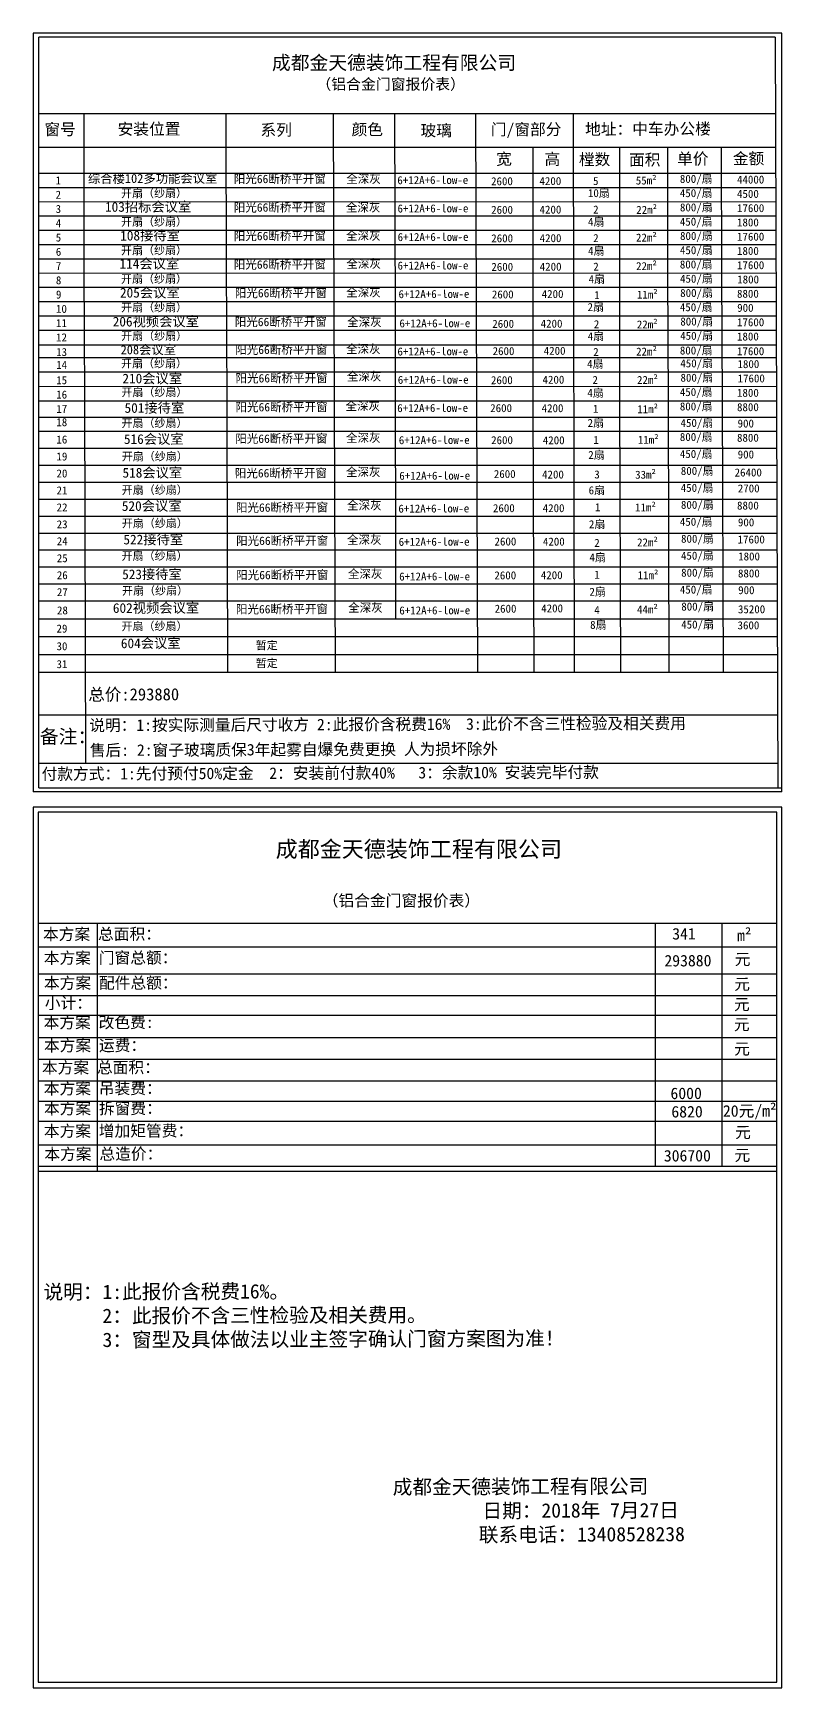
# Model space of a CAD drawing. Header units: inches. Extents: x -138455 to 599497, y -747149 to 13167.
# Drawn here: x 424668 to 437655, y -268525 to -239801 of the extents above; entities that cross this region are included whole.
import ezdxf

# ---------------------------------------------------------------- set-up
doc = ezdxf.new("R2010")
doc.units = ezdxf.units.IN
doc.header["$MEASUREMENT"] = 0
doc.layers.add('0 @ 1', color=7, linetype='Continuous')
doc.styles.add('Annotative', font='arialbd.ttf')
doc.styles.add('MtXpl__1', font='')
doc.styles.get('MtXpl__1').set_extended_font_data('SimSun', bold=True)

msp = doc.modelspace()

# ---------------------------------------------------------------- linework, layer by layer
for p, q in [((437654.9, -239800.6), (424668.1, -239800.6)), ((424668.1, -239800.6), (424668.1, -252970.8)), ((437654.9, -252970.8), (437654.9, -239800.6)), ((437540.2, -239871), (424768.1, -239870.5)), ((424768.1, -252900.7), (424768.1, -239870.5)), ((437540.2, -239871), (437584.7, -252900.9)), ((424768.1, -241198.1), (437544.7, -241198.5)), ((425549.9, -241198.5), (425549.5, -243961.7)), ((428008.8, -241197.1), (428017, -244002)), ((429873.5, -241196.1), (429890.7, -246212.5)), ((430937.3, -241196.8), (430949.4, -244732.9)), ((432343.2, -241195.9), (432358.9, -246202.1)), ((433335.3, -241196.3), (433335.3, -241198.4)), ((434035.8, -241196.6), (434052.8, -250896.3)), ((434839.6, -241197), (434839.6, -241198.4)), ((435672.9, -241197.4), (435672.9, -241198.4)), ((436602.3, -241198.1), (436602.3, -241198.5)), ((424768.1, -241778.4), (437546.7, -241778.8)), ((433335.1, -241778.7), (433333.9, -246199.3)), ((434839.4, -241778.8), (434838.1, -246193.5)), ((435672.8, -241778.8), (435672.4, -243973.7)), ((436604, -241778.8), (436610.4, -243968.2)), ((424768.1, -242231.2), (437548.2, -242231.6)), ((424768.1, -242478.8), (437549.1, -242479.3)), ((424768.1, -242726.5), (437549.9, -242726.9)), ((424768.1, -242974.1), (437550.8, -242974.5)), ((424768.1, -243221.7), (437551.6, -243222.1)), ((424768.1, -243469.3), (437552.5, -243469.7)), ((424768.1, -243716.9), (437553.3, -243717.4)), ((424768.1, -243964.6), (437554.2, -243965)), ((425549.5, -243961.7), (425552.9, -244952.2)), ((428017, -244002), (428019.5, -244744.9)), ((435672.4, -243973.7), (435680, -246190.6)), ((436610.4, -243968.2), (436618, -246185.1)), ((424768.1, -244212.2), (437555, -244212.6)), ((424768.1, -244459.8), (437555.9, -244460.2)), ((424768.1, -244707.4), (437556.7, -244707.9)), ((430949.4, -244732.9), (430954.3, -249968.1)), ((424768.1, -244955), (437557.6, -244955.5)), ((425552.9, -244952.2), (425557.1, -246178.5)), ((428019.5, -244744.9), (428025.5, -246488.3)), ((424768.1, -245210.1), (437558.4, -245210.5)), ((424768.1, -245433.4), (437559.2, -245433.8)), ((424768.1, -245682.7), (437560, -245683.1)), ((424768.1, -245932), (437560.9, -245932.4)), ((424768.1, -246181.4), (437561.8, -246181.9)), ((425557.1, -246178.5), (425578.6, -252470.1)), ((429890.7, -246212.5), (429906.7, -250894.1)), ((432358.9, -246202.1), (432375, -250893.8)), ((433333.9, -246199.3), (433349.9, -250894.3)), ((434838.1, -246193.5), (434854.2, -250895)), ((435680, -246190.6), (435696.1, -250895.3)), ((436618, -246185.1), (436634.1, -250896)), ((424768.1, -246468.1), (437562.7, -246468.6)), ((424768.1, -246711.9), (437563.6, -246712.4)), ((428025.5, -246488.3), (428040.6, -250895)), ((424768.1, -247006.3), (437564.6, -247006.7)), ((424768.1, -247300.7), (437565.6, -247301.1)), ((424768.1, -247595), (437566.6, -247595.4)), ((424768.1, -247889.4), (437567.6, -247889.8)), ((424768.1, -248183.7), (437568.6, -248184.1)), ((424768.1, -248478.1), (437569.6, -248478.5)), ((424768.1, -248772.4), (437570.6, -248772.8)), ((424768.1, -249066.8), (437571.6, -249067.2)), ((424768.1, -249361.1), (437572.6, -249361.6)), ((424768.1, -249655.5), (437573.6, -249655.9)), ((424768.1, -249967.9), (437574.7, -249968.3)), ((424768.1, -250274.2), (437575.8, -250274.6)), ((424768.1, -250585.1), (437576.8, -250585.6)), ((424768.1, -250896), (437576.7, -250896.5)), ((424768.1, -251632), (437580.4, -251632.4)), ((424768.1, -252473), (437583.3, -252473.4)), ((437654.9, -252970.8), (424668.1, -252970.8)), ((424768.1, -252900.7), (437654.9, -252900.7)), ((437654.9, -253235), (424668.2, -253235)), ((424668.2, -253235), (424668.2, -256805.4)), ((424668.2, -253235), (424668.2, -268525.3)), ((437654.9, -253235), (424668.2, -253235)), ((437567.4, -253322.5), (424755.7, -253322.5)), ((424755.7, -253322.5), (424755.7, -268425.3)), ((437567.4, -268425.3), (437567.4, -253322.5)), ((437654.9, -256805.4), (437654.9, -253235)), ((437654.9, -268525.3), (437654.9, -253235)), ((437567.4, -255255.1), (424755.7, -255255.1)), ((425781.8, -255255.1), (425781.8, -259558.4)), ((435457.7, -255255.1), (435457.7, -259470.9)), ((436612.1, -255255.1), (436612.1, -259470.9)), ((424755.7, -255659.2), (437567.4, -255659.2)), ((424755.7, -256128.8), (437567.4, -256128.8)), ((424755.7, -256503.8), (437567.4, -256503.8)), ((424755.7, -256848.7), (437567.4, -256848.7)), ((424755.7, -257234.9), (437567.4, -257234.9)), ((424755.7, -257613.3), (437542.6, -257613.3)), ((424755.7, -257988.5), (437567.4, -257988.5)), ((424755.7, -258340.9), (437567.4, -258340.9)), ((424755.7, -258688.6), (437567.4, -258688.6)), ((424755.7, -259100.4), (437567.4, -259100.4)), ((424755.7, -259470.9), (437567.4, -259470.9)), ((424755.7, -259558.4), (437567.4, -259558.4)), ((424668.2, -268525.3), (437654.9, -268525.3)), ((424755.7, -268425.3), (437567.4, -268425.3))]:
    msp.add_line(p, q)

# ---------------------------------------------------------------- texts
at = {"style": 'MtXpl__1'}
msp.add_text('本方案 总面积：', height=200, rotation=0.19596, dxfattribs=at).set_placement((424839.2, -255543.1))
at = {"layer": '0 @ 1', "char_height": 238.853, "attachment_point": 1, "style": 'Annotative'}
for s, insert in [('{\\fSimSun|b1|i0|c134|p2;成都金天德装饰工程有限公司\\P\\H0.79089x;      （铝合金门窗报价表）                  }', (428810.6, -240194.9)), ('{\\fSimSun|b1|i0|c134|p2;\\H1.17227x;成都金天德装饰工程有限公司\\P\\P\\H0.71429x;      （铝合金门窗报价表）   \\H0.94454x;               }', (428875.7, -253824.7))]:
    msp.add_mtext_dynamic_manual_height_columns(s, width=8250.953, gutter_width=903.5, heights=[0], dxfattribs=dict(at, insert=insert))
at = {"layer": '0 @ 1', "attachment_point": 1, "rotation": 0.19596, "style": 'Annotative'}
for s, width, insert, char_height in [('{\\fSimSun|b1|i0|c134|p2;窗号}', 1032.818, (424864.4, -241371.4), 199.76), ('{\\fSimSun|b1|i0|c134|p2;安装位置}', 1355.981, (426132.8, -241367), 199.76), ('{\\fSimSun|b1|i0|c134|p2;系列}', 926.055, (428611.7, -241381.3), 199.76), ('{\\fSimSun|b1|i0|c134|p2;颜色}', 1114.84, (430191.3, -241374), 199.76), ('{\\fSimSun|b1|i0|c134|p2;玻璃}', 1997.043, (431386.8, -241392), 199.76), ('{\\fSimSun|b1|i0|c134|p2;门/窗部分}', 1866.744, (432605.7, -241373.6), 199.76), ('{\\fSimSun|b1|i0|c134|p2;地址：中车办公楼}', 2823.555, (434241.6, -241367.8), 199.76), ('{\\fSimSun|b1|i0|c134|p2;宽}', 603.897, (432699.3, -241885.4), 199.76), ('{\\fSimSun|b1|i0|c134|p2;高}', 603.897, (433538.1, -241888.7), 199.76), ('{\\fSimSun|b1|i0|c134|p2;单价}', 603.897, (435837.5, -241882.8), 199.76), ('{\\fSimSun|b1|i0|c134|p2;金额}', 603.897, (436803.8, -241878.3), 199.76), ('{\\fSimSun|b1|i0|c134|p2;樘数}', 603.897, (434133.5, -241894.3), 199.76), ('{\\fSimSun|b1|i0|c134|p2;面积}', 603.897, (435003.2, -241900.4), 199.76), ('{\\fSimSun|b1|i0|c134|p2;1}', 485.592, (425056.9, -242288.8), 138.916), ('{\\fSimSun|b1|i0|c134|p2;综合楼102多功能会议室}', 3068.394, (425618.2, -242248.8), 156.791), ('{\\fSimSun|b1|i0|c134|p2;阳光66断桥平开窗}', 1631.067, (428148.3, -242260.4), 146.49), ('{\\fSimSun|b1|i0|c134|p2;全深灰}', 840.838, (430098.6, -242259.2), 146.49), ('{\\fSimSun|b1|i0|c134|p2;6+12A+6-low-e}', 965.437, (430985.2, -242284.6), 138.916), ('{\\fSimSun|b1|i0|c134|p2;2600}', 753.781, (432610.7, -242303.1), 138.916), ('{\\fSimSun|b1|i0|c134|p2;4200}', 753.781, (433449.9, -242300.2), 138.916), ('{\\fSimSun|b1|i0|c134|p2;5}', 753.781, (434379.1, -242298.7), 138.916), ('{\\fSimSun|b1|i0|c134|p2;55m²}', 753.781, (435121, -242290.2), 138.916), ('{\\fSimSun|b1|i0|c134|p2;800/扇}', 753.781, (435885.4, -242261.7), 138.916), ('{\\fSimSun|b1|i0|c134|p2;44000}', 753.781, (436876.6, -242274.7), 138.916), ('{\\fSimSun|b1|i0|c134|p2;2}', 485.592, (425057.8, -242536.4), 138.916), ('{\\fSimSun|b1|i0|c134|p2;103招标会议室}', 1978.445, (425914.4, -242733.9), 168.852), ('{\\fSimSun|b1|i0|c134|p2;开扇（纱扇）}', 1451.366, (426192, -242512.5), 140), ('{\\fSimSun|b1|i0|c134|p2;10扇}', 753.781, (434290.6, -242508.7), 138.916), ('{\\fSimSun|b1|i0|c134|p2;450/扇}', 753.781, (435885.4, -242509.3), 138.916), ('{\\fSimSun|b1|i0|c134|p2;4500}', 753.781, (436876.6, -242522.4), 138.916), ('{\\fSimSun|b1|i0|c134|p2;3}', 485.592, (425058.6, -242784.1), 138.916), ('{\\fSimSun|b1|i0|c134|p2;开扇（纱扇）}', 1499.926, (426192, -243007.7), 140), ('{\\fSimSun|b1|i0|c134|p2;阳光66断桥平开窗}', 1625.642, (428148.3, -242755.6), 146.49), ('{\\fSimSun|b1|i0|c134|p2;全深灰}', 840.838, (430092, -242754.5), 146.49), ('{\\fSimSun|b1|i0|c134|p2;6+12A+6-low-e}', 965.437, (430988.7, -242776.3), 138.916), ('{\\fSimSun|b1|i0|c134|p2;2600}', 753.781, (432612.4, -242798.4), 138.916), ('{\\fSimSun|b1|i0|c134|p2;4200}', 753.781, (433451.6, -242795.5), 138.916), ('{\\fSimSun|b1|i0|c134|p2;4扇}', 753.781, (434291.7, -243007.3), 138.916), ('{\\fSimSun|b1|i0|c134|p2;2}', 753.781, (434380.8, -242794), 138.916), ('{\\fSimSun|b1|i0|c134|p2;22m²}', 753.781, (435128.4, -242799.6), 138.916), ('{\\fSimSun|b1|i0|c134|p2;450/扇}', 753.781, (435885.3, -243004.6), 138.916), ('{\\fSimSun|b1|i0|c134|p2;800/扇}', 753.781, (435886.8, -242756.9), 138.916), ('{\\fSimSun|b1|i0|c134|p2;17600}', 753.781, (436876.6, -242770), 138.916), ('{\\fSimSun|b1|i0|c134|p2;4}', 485.592, (425059.5, -243031.7), 138.916), ('{\\fSimSun|b1|i0|c134|p2;5}', 485.592, (425060.3, -243279.3), 138.916), ('{\\fSimSun|b1|i0|c134|p2;108接待室}', 1714.44, (426177.7, -243232.5), 168.852), ('{\\fSimSun|b1|i0|c134|p2;阳光66断桥平开窗}', 1824.551, (428148.3, -243250.9), 146.49), ('{\\fSimSun|b1|i0|c134|p2;全深灰}', 840.838, (430095, -243245.5), 146.49), ('{\\fSimSun|b1|i0|c134|p2;6+12A+6-low-e}', 965.437, (430990.2, -243271.6), 138.916), ('{\\fSimSun|b1|i0|c134|p2;2600}', 753.781, (432614.1, -243293.6), 138.916), ('{\\fSimSun|b1|i0|c134|p2;4200}', 753.781, (433453.3, -243290.7), 138.916), ('{\\fSimSun|b1|i0|c134|p2;2}', 753.781, (434382.5, -243289.2), 138.916), ('{\\fSimSun|b1|i0|c134|p2;22m²}', 753.781, (435124.3, -243280.7), 138.916), ('{\\fSimSun|b1|i0|c134|p2;800/扇}', 753.781, (435888.3, -243252.2), 138.916), ('{\\fSimSun|b1|i0|c134|p2;1800}', 753.781, (436876.6, -243017.6), 138.916), ('{\\fSimSun|b1|i0|c134|p2;17600}', 753.781, (436876.6, -243265.2), 138.916), ('{\\fSimSun|b1|i0|c134|p2;6}', 485.592, (425061.2, -243526.9), 138.916), ('{\\fSimSun|b1|i0|c134|p2;开扇（纱扇）}', 1451.437, (426192, -243502.9), 140), ('{\\fSimSun|b1|i0|c134|p2;4扇}', 753.781, (434293, -243511.3), 138.916), ('{\\fSimSun|b1|i0|c134|p2;450/扇}', 753.781, (435886.8, -243499.8), 138.916), ('{\\fSimSun|b1|i0|c134|p2;1800}', 753.781, (436876.6, -243512.8), 138.916), ('{\\fSimSun|b1|i0|c134|p2;7}', 485.592, (425062, -243774.6), 138.916), ('{\\fSimSun|b1|i0|c134|p2;114会议室}', 1629.48, (426166.2, -243720.9), 168.852), ('{\\fSimSun|b1|i0|c134|p2;阳光66断桥平开窗}', 1725.422, (428148.3, -243746.1), 146.49), ('{\\fSimSun|b1|i0|c134|p2;全深灰}', 840.838, (430100.8, -243732.4), 146.49), ('{\\fSimSun|b1|i0|c134|p2;6+12A+6-low-e}', 965.437, (430988.7, -243766.8), 138.916), ('{\\fSimSun|b1|i0|c134|p2;2600}', 753.781, (432615.8, -243788.8), 138.916), ('{\\fSimSun|b1|i0|c134|p2;4200}', 753.781, (433455, -243786), 138.916), ('{\\fSimSun|b1|i0|c134|p2;2}', 753.781, (434384.2, -243784.5), 138.916), ('{\\fSimSun|b1|i0|c134|p2;22m²}', 753.781, (435126, -243775.9), 138.916), ('{\\fSimSun|b1|i0|c134|p2;800/扇}', 753.781, (435885.3, -243747.4), 138.916), ('{\\fSimSun|b1|i0|c134|p2;17600}', 753.781, (436876.6, -243760.5), 138.916), ('{\\fSimSun|b1|i0|c134|p2;8}', 485.592, (425062.9, -244022.2), 138.916), ('{\\fSimSun|b1|i0|c134|p2;开扇（纱扇）}', 1708.413, (426191.4, -243998.2), 140), ('{\\fSimSun|b1|i0|c134|p2;4扇}', 753.781, (434302.1, -244002.7), 138.916), ('{\\fSimSun|b1|i0|c134|p2;450/扇}', 753.781, (435888.3, -243995), 138.916), ('{\\fSimSun|b1|i0|c134|p2;1800}', 753.781, (436880, -244008.1), 138.916), ('{\\fSimSun|b1|i0|c134|p2;9}', 485.592, (425063.7, -244269.8), 138.916), ('{\\fSimSun|b1|i0|c134|p2;205会议室}', 1614.645, (426174.2, -244222.7), 168.852), ('{\\fSimSun|b1|i0|c134|p2;阳光66断桥平开窗}', 1635.716, (428166.8, -244241.4), 146.49), ('{\\fSimSun|b1|i0|c134|p2;全深灰}', 840.838, (430097.1, -244229.1), 146.49), ('{\\fSimSun|b1|i0|c134|p2;6+12A+6-low-e}', 965.437, (431005.5, -244262.1), 138.916), ('{\\fSimSun|b1|i0|c134|p2;2600}', 753.781, (432624.5, -244267.5), 138.916), ('{\\fSimSun|b1|i0|c134|p2;4200}', 753.781, (433488.7, -244260.9), 138.916), ('{\\fSimSun|b1|i0|c134|p2;1}', 753.781, (434398.6, -244279.7), 138.916), ('{\\fSimSun|b1|i0|c134|p2;11m²}', 753.781, (435140.4, -244271.1), 138.916), ('{\\fSimSun|b1|i0|c134|p2;800/扇}', 753.781, (435891.3, -244242.7), 138.916), ('{\\fSimSun|b1|i0|c134|p2;8800}', 753.781, (436876.5, -244255.7), 138.916), ('{\\fSimSun|b1|i0|c134|p2;10}', 485.592, (425064.6, -244517.4), 138.916), ('{\\fSimSun|b1|i0|c134|p2;206视频会议室}', 1699.032, (426048.3, -244724.5), 168.852), ('{\\fSimSun|b1|i0|c134|p2;开扇（纱扇）}', 1692.755, (426193.1, -244493.4), 140), ('{\\fSimSun|b1|i0|c134|p2;阳光66断桥平开窗}', 1718.255, (428164.9, -244742.5), 146.49), ('{\\fSimSun|b1|i0|c134|p2;全深灰}', 840.838, (430113.8, -244744.6), 146.49), ('{\\fSimSun|b1|i0|c134|p2;2扇}', 753.781, (434284.6, -244486.8), 138.916), ('{\\fSimSun|b1|i0|c134|p2;450/扇}', 753.781, (435885.3, -244490.3), 138.916), ('{\\fSimSun|b1|i0|c134|p2;800/扇}', 753.781, (435893, -244737.9), 138.916), ('{\\fSimSun|b1|i0|c134|p2;900}', 753.781, (436879.7, -244500.1), 138.916), ('{\\fSimSun|b1|i0|c134|p2;11}', 485.592, (425065.4, -244765), 138.916), ('{\\fSimSun|b1|i0|c134|p2;12}', 485.592, (425066.3, -245012.7), 138.916), ('{\\fSimSun|b1|i0|c134|p2;开扇（纱扇）}', 1670.399, (426194.7, -244988.7), 140), ('{\\fSimSun|b1|i0|c134|p2;6+12A+6-low-e}', 965.437, (431021.2, -244770.1), 138.916), ('{\\fSimSun|b1|i0|c134|p2;2600}', 753.781, (432631.8, -244778.1), 138.916), ('{\\fSimSun|b1|i0|c134|p2;4200}', 753.781, (433471, -244775.2), 138.916), ('{\\fSimSun|b1|i0|c134|p2;4扇}', 753.781, (434286.8, -244994.6), 138.916), ('{\\fSimSun|b1|i0|c134|p2;2}', 753.781, (434393, -244784.8), 138.916), ('{\\fSimSun|b1|i0|c134|p2;22m²}', 753.781, (435138.9, -244788.9), 138.916), ('{\\fSimSun|b1|i0|c134|p2;450/扇}', 753.781, (435891.7, -244985.5), 138.916), ('{\\fSimSun|b1|i0|c134|p2;17600}', 753.781, (436876.5, -244750.9), 138.916), ('{\\fSimSun|b1|i0|c134|p2;1800}', 753.781, (436876.5, -244998.6), 138.916), ('{\\fSimSun|b1|i0|c134|p2;13}', 485.592, (425067.1, -245267.7), 138.916), ('{\\fSimSun|b1|i0|c134|p2;208会议室}', 1395.643, (426185.3, -245219.8), 156.791), ('{\\fSimSun|b1|i0|c134|p2;阳光66断桥平开窗}', 1723.544, (428173.4, -245225.2), 146.49), ('{\\fSimSun|b1|i0|c134|p2;全深灰}', 840.838, (430095.3, -245212.3), 146.49), ('{\\fSimSun|b1|i0|c134|p2;6+12A+6-low-e}', 965.437, (430986.9, -245258.4), 138.916), ('{\\fSimSun|b1|i0|c134|p2;2600}', 753.781, (432637.9, -245251.8), 138.916), ('{\\fSimSun|b1|i0|c134|p2;4200}', 753.781, (433524.2, -245246.4), 138.916), ('{\\fSimSun|b1|i0|c134|p2;2}', 753.781, (434383.1, -245266.3), 138.916), ('{\\fSimSun|b1|i0|c134|p2;22m²}', 753.781, (435126.2, -245259.9), 138.916), ('{\\fSimSun|b1|i0|c134|p2;800/扇}', 753.781, (435885.3, -245240.6), 138.916), ('{\\fSimSun|b1|i0|c134|p2;17600}', 753.781, (436876.5, -245253.6), 138.916), ('{\\fSimSun|b1|i0|c134|p2;14}', 485.592, (425067.9, -245491), 138.916), ('{\\fSimSun|b1|i0|c134|p2;开扇（纱扇）}', 1576.149, (426191.9, -245467), 140), ('{\\fSimSun|b1|i0|c134|p2;4扇}', 753.781, (434277, -245473.2), 138.916), ('{\\fSimSun|b1|i0|c134|p2;450/扇}', 753.781, (435893.3, -245463.9), 138.916), ('{\\fSimSun|b1|i0|c134|p2;1800}', 753.781, (436885, -245476.9), 138.916), ('{\\fSimSun|b1|i0|c134|p2;15}', 485.592, (425067.8, -245757), 138.916), ('{\\fSimSun|b1|i0|c134|p2;210会议室}', 1572.654, (426216.2, -245712.9), 168.852), ('{\\fSimSun|b1|i0|c134|p2;阳光66断桥平开窗}', 1725.916, (428178.1, -245720), 146.49), ('{\\fSimSun|b1|i0|c134|p2;全深灰}', 840.838, (430110, -245688.1), 146.49), ('{\\fSimSun|b1|i0|c134|p2;6+12A+6-low-e}', 965.437, (430992.7, -245749.8), 138.916), ('{\\fSimSun|b1|i0|c134|p2;2600}', 753.781, (432609, -245755.9), 138.916), ('{\\fSimSun|b1|i0|c134|p2;4200}', 753.781, (433503.4, -245748.1), 138.916), ('{\\fSimSun|b1|i0|c134|p2;2}', 753.781, (434369.2, -245752.4), 138.916), ('{\\fSimSun|b1|i0|c134|p2;22m²}', 753.781, (435142, -245752.2), 138.916), ('{\\fSimSun|b1|i0|c134|p2;800/扇}', 753.781, (435896.4, -245713.2), 138.916), ('{\\fSimSun|b1|i0|c134|p2;17600}', 753.781, (436886.7, -245726.2), 138.916), ('{\\fSimSun|b1|i0|c134|p2;16}', 485.592, (425068.6, -246006.3), 138.916), ('{\\fSimSun|b1|i0|c134|p2;开扇（纱扇）}', 1438.217, (426198.1, -245965.6), 140), ('{\\fSimSun|b1|i0|c134|p2;4扇}', 753.781, (434280.6, -245977.5), 138.916), ('{\\fSimSun|b1|i0|c134|p2;450/扇}', 753.781, (435885.2, -245962.5), 138.916), ('{\\fSimSun|b1|i0|c134|p2;1800}', 753.781, (436876.5, -245975.5), 138.916), ('{\\fSimSun|b1|i0|c134|p2;17}', 485.592, (425069.5, -246255.7), 138.916), ('{\\fSimSun|b1|i0|c134|p2;501接待室}', 1556.34, (426253.3, -246223.4), 168.852), ('{\\fSimSun|b1|i0|c134|p2;阳光66断桥平开窗}', 1886.971, (428178.2, -246221.9), 146.49), ('{\\fSimSun|b1|i0|c134|p2;全深灰}', 840.838, (430086, -246202.4), 146.49), ('{\\fSimSun|b1|i0|c134|p2;6+12A+6-low-e}', 965.437, (430983.1, -246240.4), 138.916), ('{\\fSimSun|b1|i0|c134|p2;2600}', 753.781, (432596.1, -246240.7), 138.916), ('{\\fSimSun|b1|i0|c134|p2;4200}', 753.781, (433488, -246242.5), 138.916), ('{\\fSimSun|b1|i0|c134|p2;1}', 753.781, (434377.1, -246252.3), 138.916), ('{\\fSimSun|b1|i0|c134|p2;11m²}', 753.781, (435145.9, -246259.7), 138.916), ('{\\fSimSun|b1|i0|c134|p2;800/扇}', 753.781, (435885.2, -246211.9), 138.916), ('{\\fSimSun|b1|i0|c134|p2;8800}', 753.781, (436876.5, -246224.9), 138.916), ('{\\fSimSun|b1|i0|c134|p2;18}', 485.592, (425070.3, -246485.2), 138.916), ('{\\fSimSun|b1|i0|c134|p2;开扇（纱扇）}', 1561.222, (426199.9, -246501.8), 140), ('{\\fSimSun|b1|i0|c134|p2;516会议室}', 1615.431, (426242.8, -246763.9), 168.852), ('{\\fSimSun|b1|i0|c134|p2;阳光66断桥平开窗}', 1722.922, (428174.3, -246768.9), 146.49), ('{\\fSimSun|b1|i0|c134|p2;全深灰}', 840.838, (430095.1, -246755.2), 146.49), ('{\\fSimSun|b1|i0|c134|p2;2扇}', 753.781, (434285.7, -246498.1), 138.916), ('{\\fSimSun|b1|i0|c134|p2;800/扇}', 753.781, (435885.2, -246742.4), 138.916), ('{\\fSimSun|b1|i0|c134|p2;450/扇}', 753.781, (435896.8, -246498.6), 138.916), ('{\\fSimSun|b1|i0|c134|p2;900}', 753.781, (436886.6, -246508.4), 138.916), ('{\\fSimSun|b1|i0|c134|p2;16}', 485.592, (425071.3, -246786.3), 138.916), ('{\\fSimSun|b1|i0|c134|p2;6+12A+6-low-e}', 965.437, (431010.8, -246796.9), 138.916), ('{\\fSimSun|b1|i0|c134|p2;2600}', 753.781, (432611.7, -246797), 138.916), ('{\\fSimSun|b1|i0|c134|p2;4200}', 753.781, (433508.3, -246799.4), 138.916), ('{\\fSimSun|b1|i0|c134|p2;2扇}', 753.781, (434297.3, -247053.6), 138.916), ('{\\fSimSun|b1|i0|c134|p2;1}', 753.781, (434385.5, -246793.2), 138.916), ('{\\fSimSun|b1|i0|c134|p2;11m²}', 753.781, (435156.3, -246791.2), 138.916), ('{\\fSimSun|b1|i0|c134|p2;450/扇}', 753.781, (435885.2, -247036.8), 138.916), ('{\\fSimSun|b1|i0|c134|p2;8800}', 753.781, (436876.5, -246755.5), 138.916), ('{\\fSimSun|b1|i0|c134|p2;19}', 485.592, (425072.3, -247080.6), 138.916), ('{\\fSimSun|b1|i0|c134|p2;开扇（纱扇）}', 1646.137, (426205, -247080.3), 140), ('{\\fSimSun|b1|i0|c134|p2;518会议室}', 1688.825, (426217.8, -247347.6), 168.852), ('{\\fSimSun|b1|i0|c134|p2;800/扇}', 753.781, (435901.9, -247331.1), 138.916), ('{\\fSimSun|b1|i0|c134|p2;900}', 753.781, (436888.4, -247046.6), 138.916), ('{\\fSimSun|b1|i0|c134|p2;20}', 485.592, (425073.3, -247375), 138.916), ('{\\fSimSun|b1|i0|c134|p2;阳光66断桥平开窗}', 1835.017, (428166.3, -247368), 146.49), ('{\\fSimSun|b1|i0|c134|p2;全深灰}', 840.838, (430094, -247347.8), 146.49), ('{\\fSimSun|b1|i0|c134|p2;6+12A+6-low-e}', 965.437, (431018.7, -247415.2), 138.916), ('{\\fSimSun|b1|i0|c134|p2;2600}', 753.781, (432658.8, -247385.3), 138.916), ('{\\fSimSun|b1|i0|c134|p2;4200}', 753.781, (433495.4, -247394), 138.916), ('{\\fSimSun|b1|i0|c134|p2;3}', 753.781, (434401.8, -247392.5), 138.916), ('{\\fSimSun|b1|i0|c134|p2;33m²}', 753.781, (435110, -247396.9), 138.916), ('{\\fSimSun|b1|i0|c134|p2;450/扇}', 753.781, (435900.7, -247625.5), 138.916), ('{\\fSimSun|b1|i0|c134|p2;26400}', 753.781, (436835.3, -247358.7), 138.916), ('{\\fSimSun|b1|i0|c134|p2;21}', 485.592, (425074.3, -247669.3), 138.916), ('{\\fSimSun|b1|i0|c134|p2;开扇（纱扇）}', 1557.172, (426203.9, -247662.7), 140), ('{\\fSimSun|b1|i0|c134|p2;6扇}', 753.781, (434302.9, -247667.4), 138.916), ('{\\fSimSun|b1|i0|c134|p2;2700}', 753.781, (436890.4, -247635.3), 138.916), ('{\\fSimSun|b1|i0|c134|p2;22}', 485.592, (425075.3, -247963.7), 138.916), ('{\\fSimSun|b1|i0|c134|p2;520会议室}', 1561.995, (426206.6, -247925.3), 168.852), ('{\\fSimSun|b1|i0|c134|p2;阳光66断桥平开窗}', 2165.536, (428186.1, -247964.7), 146.49), ('{\\fSimSun|b1|i0|c134|p2;全深灰}', 840.838, (430112.7, -247926), 146.49), ('{\\fSimSun|b1|i0|c134|p2;6+12A+6-low-e}', 965.437, (431003.1, -247985.3), 138.916), ('{\\fSimSun|b1|i0|c134|p2;2600}', 753.781, (432643.4, -247978.1), 138.916), ('{\\fSimSun|b1|i0|c134|p2;4200}', 753.781, (433506.2, -247977.9), 138.916), ('{\\fSimSun|b1|i0|c134|p2;1}', 753.781, (434414.2, -247961.1), 138.916), ('{\\fSimSun|b1|i0|c134|p2;11m²}', 753.781, (435108, -247964), 138.916), ('{\\fSimSun|b1|i0|c134|p2;800/扇}', 753.781, (435903.9, -247919.8), 138.916), ('{\\fSimSun|b1|i0|c134|p2;8800}', 753.781, (436876.4, -247932.9), 138.916), ('{\\fSimSun|b1|i0|c134|p2;23}', 485.592, (425076.3, -248258), 138.916), ('{\\fSimSun|b1|i0|c134|p2;开扇（纱扇）}', 2152.948, (426205.7, -248241.2), 140), ('{\\fSimSun|b1|i0|c134|p2;2扇}', 753.781, (434307.9, -248257), 138.916), ('{\\fSimSun|b1|i0|c134|p2;450/扇}', 753.781, (435885.2, -248214.2), 138.916), ('{\\fSimSun|b1|i0|c134|p2;900}', 753.781, (436892.4, -248224), 138.916), ('{\\fSimSun|b1|i0|c134|p2;24}', 485.592, (425077.3, -248552.4), 138.916), ('{\\fSimSun|b1|i0|c134|p2;522接待室}', 1639.998, (426233.5, -248507.4), 168.852), ('{\\fSimSun|b1|i0|c134|p2;阳光66断桥平开窗}', 1996.57, (428188, -248541.4), 146.49), ('{\\fSimSun|b1|i0|c134|p2;全深灰}', 840.838, (430112.2, -248524.4), 146.49), ('{\\fSimSun|b1|i0|c134|p2;6+12A+6-low-e}', 965.437, (431008.1, -248562.3), 138.916), ('{\\fSimSun|b1|i0|c134|p2;2600}', 753.781, (432671, -248556.4), 138.916), ('{\\fSimSun|b1|i0|c134|p2;4200}', 753.781, (433510.1, -248558.6), 138.916), ('{\\fSimSun|b1|i0|c134|p2;2}', 753.781, (434401.2, -248580), 138.916), ('{\\fSimSun|b1|i0|c134|p2;22m²}', 753.781, (435143, -248571.4), 138.916), ('{\\fSimSun|b1|i0|c134|p2;800/扇}', 753.781, (435905.9, -248508.5), 138.916), ('{\\fSimSun|b1|i0|c134|p2;17600}', 753.781, (436886.6, -248521.6), 138.916), ('{\\fSimSun|b1|i0|c134|p2;25}', 485.592, (425078.3, -248846.7), 138.916), ('{\\fSimSun|b1|i0|c134|p2;开扇（纱扇）}', 1831.713, (426201.7, -248806), 140), ('{\\fSimSun|b1|i0|c134|p2;4扇}', 753.781, (434317.5, -248833.1), 138.916), ('{\\fSimSun|b1|i0|c134|p2;450/扇}', 753.781, (435904.7, -248802.9), 138.916), ('{\\fSimSun|b1|i0|c134|p2;1800}', 753.781, (436896.4, -248815.9), 138.916), ('{\\fSimSun|b1|i0|c134|p2;26}', 485.592, (425079.3, -249141.1), 138.916), ('{\\fSimSun|b1|i0|c134|p2;523接待室}', 1494.904, (426213.2, -249111.9), 168), ('{\\fSimSun|b1|i0|c134|p2;阳光66断桥平开窗}', 2205.582, (428190.1, -249135.7), 146.49), ('{\\fSimSun|b1|i0|c134|p2;全深灰}', 840.838, (430127.6, -249116), 146.49), ('{\\fSimSun|b1|i0|c134|p2;6+12A+6-low-e}', 965.437, (431017.3, -249164.4), 138.916), ('{\\fSimSun|b1|i0|c134|p2;2600}', 753.781, (432668.5, -249144.1), 138.916), ('{\\fSimSun|b1|i0|c134|p2;4200}', 753.781, (433473.9, -249141.4), 138.916), ('{\\fSimSun|b1|i0|c134|p2;1}', 753.781, (434400.3, -249132.9), 138.916), ('{\\fSimSun|b1|i0|c134|p2;11m²}', 753.781, (435152.1, -249141.9), 138.916), ('{\\fSimSun|b1|i0|c134|p2;800/扇}', 753.781, (435907.9, -249097.2), 138.916), ('{\\fSimSun|b1|i0|c134|p2;8800}', 753.781, (436893.2, -249110.3), 138.916), ('{\\fSimSun|b1|i0|c134|p2;27}', 485.592, (425080.3, -249435.4), 138.916), ('{\\fSimSun|b1|i0|c134|p2;开扇（纱扇）}', 1950.432, (426209.9, -249410.7), 140), ('{\\fSimSun|b1|i0|c134|p2;2扇}', 753.781, (434317.2, -249428.3), 138.916), ('{\\fSimSun|b1|i0|c134|p2;450/扇}', 753.781, (435885.1, -249391.6), 138.916), ('{\\fSimSun|b1|i0|c134|p2;900}', 753.781, (436896.5, -249401.4), 138.916), ('{\\fSimSun|b1|i0|c134|p2;28}', 485.592, (425081.4, -249751.8), 138.916), ('{\\fSimSun|b1|i0|c134|p2;602视频会议室}', 1559.259, (426051.2, -249696.6), 168.852), ('{\\fSimSun|b1|i0|c134|p2;阳光66断桥平开窗}', 2458.308, (428185.6, -249729), 146.49), ('{\\fSimSun|b1|i0|c134|p2;全深灰}', 840.838, (430131.1, -249703.2), 146.49), ('{\\fSimSun|b1|i0|c134|p2;6+12A+6-low-e}', 965.437, (431019.3, -249753.1), 138.916), ('{\\fSimSun|b1|i0|c134|p2;2600}', 753.781, (432672.8, -249722.5), 138.916), ('{\\fSimSun|b1|i0|c134|p2;4200}', 753.781, (433480.4, -249717.2), 138.916), ('{\\fSimSun|b1|i0|c134|p2;4}', 753.781, (434400.5, -249745.5), 138.916), ('{\\fSimSun|b1|i0|c134|p2;44m²}', 753.781, (435142.4, -249737), 138.916), ('{\\fSimSun|b1|i0|c134|p2;800/扇}', 753.781, (435909.9, -249686), 138.916), ('{\\fSimSun|b1|i0|c134|p2;35200}', 753.781, (436892.9, -249733.2), 138.916), ('{\\fSimSun|b1|i0|c134|p2;29}', 485.592, (425073.8, -250068.1), 138.916), ('{\\fSimSun|b1|i0|c134|p2;开扇（纱扇）}', 1394.528, (426199.8, -250027.8), 140), ('{\\fSimSun|b1|i0|c134|p2;8扇}', 753.781, (434329.2, -250002.8), 138.916), ('{\\fSimSun|b1|i0|c134|p2;450/扇}', 753.781, (435908.8, -249998.4), 138.916), ('{\\fSimSun|b1|i0|c134|p2;3600}', 753.781, (436886, -250011.4), 138.916), ('{\\fSimSun|b1|i0|c134|p2;30}', 485.592, (425073.7, -250374.4), 138.916), ('{\\fSimSun|b1|i0|c134|p2;604会议室 }', 1650.422, (426190, -250308.7), 168.852), ('{\\fSimSun|b1|i0|c134|p2;暂定}', 921.091, (428529.7, -250358.7), 138.916), ('{\\fSimSun|b1|i0|c134|p2;31}', 485.592, (425073.6, -250685.3), 138.916), ('{\\fSimSun|b1|i0|c134|p2;暂定}', 921.091, (428530.7, -250669.6), 138.916), ('{\\fSimSun|b1|i0|c134|p2;总价:293880}', 3920.385, (425624, -251176.8), 210.479), ('{\\fSimSun|b1|i0|c134|p2;备注：}', 3920.385, (424783.5, -251892), 239.712), ('{\\fSimSun|b1|i0|c134|p2;说明：1:按实际测量后尺寸收方 2:此报价含税费16%  3:此价不含三性检验及相关费用}', 10756.906, (425640.8, -251715.6), 199.76), ('{\\fSimSun|b1|i0|c134|p2;售后: 2:窗子玻璃质保3年起雾自爆免费更换 人为损坏除外  }', 8997.005, (425651, -252148.7), 199.76), ('{\\fSimSun|b1|i0|c134|p2;付款方式：1:先付预付50%定金  2：安装前付款40%   3：余款10% 安装完毕付款}', 11467.642, (424814.8, -252560.6), 199.76), ('{\\fSimSun|b1|i0|c134|p2;341}', 859.181, (435752.8, -255335.1), 200), ('{\\fSimSun|b1|i0|c134|p2;m²}', 515.382, (436877, -255363.4), 200), ('{\\fSimSun|b1|i0|c134|p2;本方案 门窗总额：}', 2447.302, (424852.2, -255755.7), 200), ('{\\fSimSun|b1|i0|c134|p2;293880}', 1022.992, (435616.9, -255802.3), 200), ('{\\fSimSun|b1|i0|c134|p2;元}', 515.382, (436837.4, -255777.3), 200), ('{\\fSimSun|b1|i0|c134|p2;本方案 配件总额：}', 2359.161, (424855, -256191.7), 200), ('{\\fSimSun|b1|i0|c134|p2;元}', 515.382, (436828.4, -256208.2), 200), ('{\\fSimSun|b1|i0|c134|p2;小计：}', 859.181, (424869.8, -256538), 200), ('{\\fSimSun|b1|i0|c134|p2;元}', 515.382, (436823.7, -256559.7), 200), ('{\\fSimSun|b1|i0|c134|p2;本方案 改色费:}', 2899.934, (424849.4, -256875.7), 200), ('{\\fSimSun|b1|i0|c134|p2;元}', 515.382, (436822.7, -256908.8), 200), ('{\\fSimSun|b1|i0|c134|p2;本方案 运费：}', 1828.662, (424854.6, -257275), 200), ('{\\fSimSun|b1|i0|c134|p2;元}', 515.382, (436826.6, -257332.2), 200), ('{\\fSimSun|b1|i0|c134|p2;本方案 总面积：}', 2142.267, (424820.3, -257659.7), 200), ('{\\fSimSun|b1|i0|c134|p2;本方案 吊装费：}', 2148.252, (424852.8, -258021.9), 200), ('{\\fSimSun|b1|i0|c134|p2;6000}', 859.181, (435722.1, -258105.2), 200), ('{\\fSimSun|b1|i0|c134|p2;本方案 拆窗费：}', 2608.042, (424854.9, -258368.5), 200), ('{\\fSimSun|b1|i0|c134|p2;6820}', 859.181, (435737.9, -258423.6), 200), ('{\\fSimSun|b1|i0|c134|p2;20元/m²}', 1469.513, (436631.8, -258410.4), 200), ('{\\fSimSun|b1|i0|c134|p2;本方案 增加矩管费：}', 2471.018, (424852.9, -258759.5), 200), ('{\\fSimSun|b1|i0|c134|p2;元}', 515.382, (436843.6, -258780.7), 200), ('{\\fSimSun|b1|i0|c134|p2;本方案 总造价：}', 2148.252, (424862.9, -259159.9), 200), ('{\\fSimSun|b1|i0|c134|p2;306700}', 859.181, (435606.8, -259188.5), 200), ('{\\fSimSun|b1|i0|c134|p2;元}', 515.382, (436833.5, -259177.7), 200), ('{\\fSimSun|b1|i0|c134|p2;说明：1:此报价含税费16%。\\P      2：此报价不含三性检验及相关费用。\\P      3：窗型及具体做法以业主签字确认门窗方案图为准！}', 10316.264, (424847.4, -261528.1), 250), ('{\\fSimSun|b1|i0|c134|p2;成都金天德装饰工程有限公司\\P\\pi1554.54179;日期：2018年 7月27日\\P\\pi1318.96487; 联系电话：13408528238}', 6510.182, (430904.7, -264912.7), 250)]:
    msp.add_mtext_dynamic_manual_height_columns(s, width=width, gutter_width=903.5, heights=[0], dxfattribs=dict(at, insert=insert, char_height=char_height))

doc.saveas('drawing.dxf')
